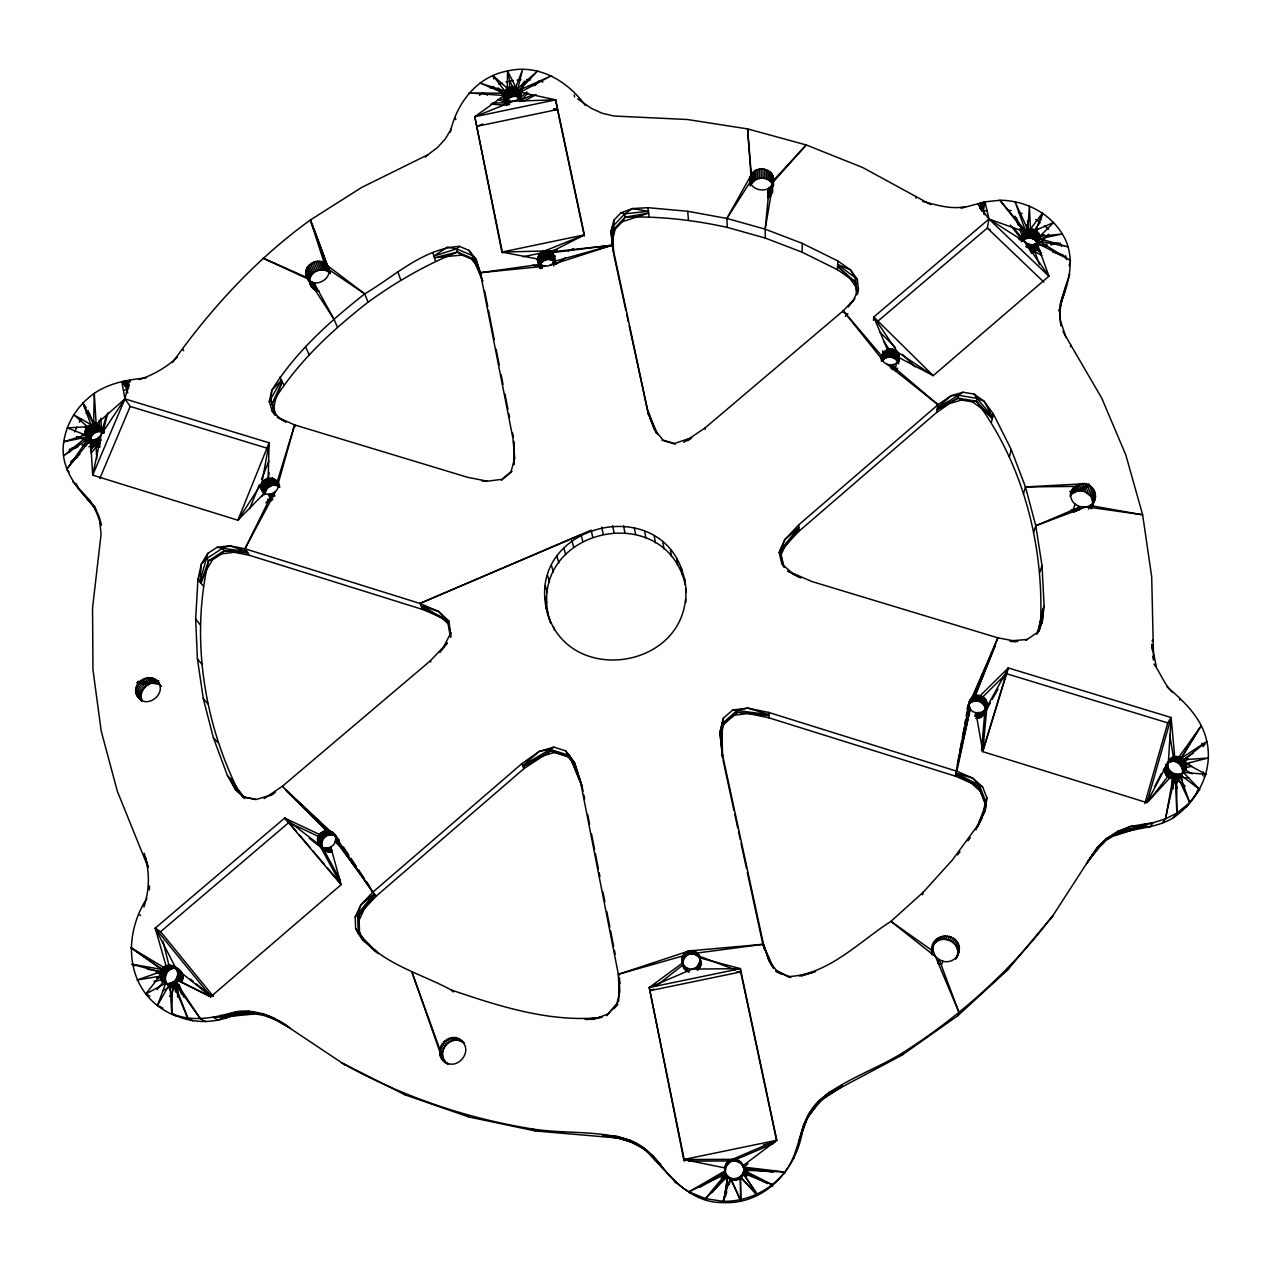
<?xml version="1.0" encoding="UTF-8"?>
<svg xmlns="http://www.w3.org/2000/svg" width="1272" height="1272" viewBox="0 0 1272 1272"><rect width="100%" height="100%" fill="white"/><g stroke="black" fill="none" stroke-linecap="round" stroke-linejoin="round"><path stroke-width="1.5" d="M514.365 463.056L513.538 440.716M613.931 220.199L612.865 248.724L611.021 231.027L613.931 220.199L621.07 212.726L632.423 208.56L648.02 207.686L687.723 211.279L726.884 218.45L765.188 229.183L802.298 243.381L837.882 260.983L850.459 269.839L857.312 279.236L858.409 289.189L857.567 293.8M619.21 985.721L619.226 978.136M933.934 943.299L931.915 954.731C926.588 927.24 970.457 932.678 956.655 957.434L958.881 952.108M961.123 208.258L984.989 201.835L999.935 200.261L1024.612 231.758C1017.218 239.708 1031.497 249.694 1037.841 241.982C1045.202 234.016 1030.94 224.063 1024.612 231.758L988.98 219.038L873.784 316.998L898.112 352.948L899.336 356.526L898.938 360.994M359.086 926.334L358.911 915.474L374.747 894.661L358.911 915.474L359.658 934.697L363.776 940.31M69.515 452.498L69.547 449.016M618.669 1001.716L618.908 979.329M621.07 212.726L624.775 213.823L648.434 211.311L632.423 208.56L624.775 213.823L612.913 226.273L613.502 252.19M539.853 268.249L537.833 259.011L501.883 252.063L474.774 116.706L513.729 101.076C520.2 100.393 523.158 90.805 516.909 87.625C505.604 82.442 500.071 96.434 506.32 105.274L506.526 101.855L509.388 98.023L509.643 80.867L507.528 70.993C476.952 76.511 456.648 103.175 450.288 132.224M522.013 100.838C520.057 96.02 513.316 95.002 509.388 98.023L507.274 88.261L507.528 70.993C538.453 63.568 567.837 81.026 585.406 105.576M513.634 464.55L513.983 442.179L514.142 464.216M856.644 294.77L855.245 281.923L837.596 266.214L849.887 278.473L856.676 287.806L855.245 281.923L837.405 269.68L802.107 252.19L802.298 243.381M94.748 506.797C77.433 489.466 59.482 468.16 63.775 441.766L86.401 437.139L89.31 439.381L93.11 440.017L98.659 447.283C91.012 446.885 83.682 437.568 85.415 430.063C88.674 421.096 102.316 422.908 103.97 432.687L99.121 431.462L93.587 424.101L94.287 393.334C109.583 382.904 128.17 379.628 146.201 377.927M88.976 446.885L91.997 444.421C87.975 439.222 92.983 431.51 99.121 431.462L99.375 420.014M765.299 238.071L765.188 229.183L773.138 182.071C776.747 169.16 755.902 163.802 750.957 175.345L726.884 218.45L727.298 227.402L765.299 238.071L802.107 252.19M783.202 566.12L780.165 552.907L784.84 546.149L798.673 531.505L798.848 524.732L938.005 404.703L950.995 395.767L962.999 392.237L974.05 394.066L984.162 401.3L993.368 413.972L1011.256 449.573L1025.471 486.938L1035.774 525.749L1042.038 565.643L1044.121 606.219L1042.245 622.024L1038.254 631.882L1036.68 633.122L1042.245 622.024L1043.215 608.732L1038.254 631.882L1025.932 640.309M272.574 477.493L272.367 485.316L267.692 487.844L261.984 496.398M630.276 1140.316L602.769 1135.435L616.856 1136.246L626.38 1139.251L646.51 1150.238L663.38 1168.761C650.135 1148.489 626.969 1137.009 603.087 1135.785L618.303 1138.043L631.596 1142.081L618.303 1138.043L535.433 1130.967L468.859 1116.975L405.148 1094.874L341.516 1062.724C400.966 1096.114 465.934 1118.358 533.238 1129.107C565.34 1134.02 599.16 1130.045 630.276 1140.316C656.082 1149.936 665.351 1179.16 688.947 1191.816L725.946 1173.833C730.223 1182.753 744.899 1178.413 743.754 1168.618C747.252 1180.655 727.171 1184.9 725.31 1172.434L725.787 1173.929C722.878 1168.412 725.899 1160.621 732.243 1159.444L776.842 1140.269L740.368 968.66L700.125 957.975C699.091 951.997 691.618 948.626 686.451 951.806L618.367 974.304L619.241 996.628M181.657 994.307L177.905 985.466L172.626 982.382L171.784 1013.53C188.224 1022.561 208.37 1023.642 226.13 1018.013C247.054 1010.016 271.143 1013.546 288.808 1027.379C273.019 1016.805 254.877 1008.267 235.352 1011.876C214.698 1017.727 192.39 1022.593 171.784 1013.53L169.923 983.399C176.299 982.27 180.052 973.97 176.093 968.66L155.2 928.147L284.642 818.071L319.431 834.4L323.358 838.725L321.784 842.605L322.102 846.707L340.212 880.001M177.587 997.057L177.905 985.466L179.114 984.671L183.947 997.328M577.583 98.85L591.48 108.422L602.022 113.192L613.772 116.006L687.468 119.52L747.57 128.901L750.957 175.345C744.406 189.544 769.528 196.317 773.138 182.071L806.225 144.944L862.654 167.506L930.786 204.633M699.934 1187.237L725.374 1172.466L725.994 1166.519L729.905 1162.115L773.328 1143.56M149.365 889.971L149.476 886.028M700.268 960.885L700.125 957.975L700.697 965.607L697.565 970.377L696.849 967.118L700.268 960.885L700.967 964.192M689.376 972.078C676.911 969.121 684.113 949.119 695.593 954.795L735.296 969.852M685.894 602.419L685.862 588.682L686.26 591.83M656.559 985.736L682.794 965.051L682.094 957.403L686.451 951.806L687.262 955.192L681.633 957.053M784.776 1173.499L784.824 1172.005C801.455 1151.001 798.466 1120.505 818.325 1101.425C842.843 1079.642 875.486 1069.847 903.041 1052.596C960.678 1015.994 1011.59 969.709 1053.041 915.411L1007.424 970.218L957.593 1015.851L901.928 1055.156L841.38 1087.353L821.378 1099.676L817.976 1103.54L828.581 1094.556L841.603 1086.463L821.378 1099.676L807.291 1117.706L803.284 1126.928L809.533 1114.336L807.291 1117.706L799.277 1140.666L802.775 1128.646C797.639 1168.173 765.521 1204.679 723.434 1202.565C687.341 1203.328 667.816 1171.687 644.952 1149.777M450.845 637.208L448.952 621.149L438.554 611.419L419.935 603.437L244.971 548.773L229.548 545.752L217.162 547.278L207.781 553.368L201.374 564.021L197.955 579.285L195.65 619.035L197.414 658.944L203.313 698.63L213.346 737.681L227.481 775.697L235.431 789.451L243.031 796.876L255.91 799.547L268.392 795.843L275.34 792.44M545.942 606.967L550.76 623.185C510.803 521.806 677.61 482.947 686.196 591.496M547.898 613.072C532.173 527.483 665.717 499.626 685.274 584.548L684.495 578.188M837.405 269.68L837.882 260.983M521.6 100.329L519.469 90.073L551.603 75.652L520.327 92.204L555.673 99.836L584.389 234.875L544.686 250.966C537.197 252.222 536.418 261.476 539.503 267.104M539.757 267.629C539.726 259.504 550.283 258.836 555.498 256.022M239.056 792.408C203.806 722.178 190.561 637.844 208.544 560.825L224.111 550.728L247.627 552.684L224.111 550.728L222.425 548.343L217.162 547.278M1060.323 304.421C1069.291 282.13 1076.192 255.91 1062.295 233.969C1049.241 212.647 1024.66 200.34 999.935 200.261L1025.55 230.9L1023.562 239.852L1022.624 240.694L1018.904 239.359M445.264 1061.516C435.581 1049.861 453.643 1032.705 464.471 1043.692C451.019 1024.596 426.851 1054.726 448.157 1064.282L442.29 1059.051M843.145 312.467L843.241 310.781L853.719 299.715L858.409 289.189M970.25 699.425L967.324 708.727C967.626 703.416 973.446 699.775 978.438 701.206L980.156 695.705L1008.314 667.943L1171.146 717.535L1168.396 761.769C1163.848 772.263 1181.609 779.816 1185.806 769.051C1190.322 758.573 1172.609 751.037 1168.396 761.769L1146.962 802.648L982.779 751.641L975.942 712.67C964.414 710.523 968.93 692.127 980.156 695.705C992.224 698.551 987.199 719.475 975.656 718.298M1013.402 227.672L1023.562 239.852L1025.836 238.611L1026.727 224.905M1025.836 238.611L1027.84 229.644L1029.398 206L1030.463 229.103L1028.428 238.071L1025.836 238.611L1016.264 217.766M855.245 281.923L855.468 278.775L850.459 269.839L837.692 264.481L857.312 279.236M335.554 837.437L339.354 841.73L339.036 845.864L335.236 841.603C339.688 824.192 309.589 830.441 319.431 844.878L341.119 884.676L210.961 996.58L175.902 979.44L210.691 996.994M793.855 1158.299L793.982 1156.661M337.43 327.158L333.868 318.986L307.951 278.966C299.015 267.804 318.477 254.432 326.809 265.148L364.73 293.864L368.037 302.211C331.435 330.8 296.471 363.172 272.335 403.224L273.401 409.187L275.929 397.913L282.273 381.791L272.335 403.224L276.135 415.562M309.509 281.255C309.398 271.111 324.01 265.8 330.418 273.687L310.352 220.008L361.709 187.413L427.901 154.739L437.552 147.472L445.343 138.886L451.258 128.965M981.539 750.766L984.735 713.147C986.929 708.297 983.51 702.335 978.438 701.206L1006.359 673.667L1008.314 667.943L985.864 708.949L981.587 712.384L975.942 712.67L974.813 716.263M986.818 797.719L985.18 810.566L976.991 827.229L985.18 810.566L986.818 797.719L982.636 786.891L972.635 778.067L956.846 771.23L768.733 712.447L747.825 708.107L732.736 709.999L723.434 718.124L719.92 732.513L722.671 758.239L722.178 753.231L763.486 944.253L768.972 960.662L773.265 968.056M277.36 417.216L294.627 424.928L277.121 482.104C282.543 491.898 264.989 499.864 261.332 489.211C257.914 477.191 277.805 473.884 279.586 486.302M269.187 472.882L265.18 493.679L260.935 486.715M873.482 320.321L873.784 316.998L933.203 375.653L1048.907 276.183L1036.887 242.841L1070.547 260.458L1038.62 240.996L1036.521 249.884L1031.258 253.319L1033.309 244.463M181.133 982.556C188.32 972.746 172.118 960.551 163.484 967.229C155.82 972.142 160.654 985.784 169.923 983.399L175.218 986.484L177.905 985.466M175.568 992.081L175.218 986.484C159.604 989.219 164.422 962.809 178.175 969.248M765.188 229.183L769.194 187.668L769.274 196.842L767.763 197.796L767.684 190.466M275.165 414.577L270.825 400.442L271.826 390.25C295.422 352.026 329.718 321.498 364.73 293.864C394.606 276.262 423.338 248.374 459.462 246.37L468.971 250.393L475.935 259.154L481.309 276.119L472.357 255.545L468.971 250.393M612.532 238.134L613.406 229.532L625.236 217.115L648.64 213.108L622.326 221.678L615.25 229.119L612.357 239.867M156.774 680.711C168.699 691.952 147.536 710.237 137.917 697.167C128.281 684.113 151.177 669.311 159.382 683.462M136.947 695.625L142.337 700.999C137.09 690.171 149.444 681.951 158.841 680.759M799.213 1141.366L799.388 1139.585M881.496 361.121C879.175 352.026 890.957 344.791 897.317 351.931L933.203 375.653L899.336 357.782C898.509 368.133 880.955 366.718 882.005 356.303L843.241 310.781L705.101 427.885L683.748 442.338M881.655 360.771L882.227 355.063M881.989 360.31L882.673 353.87M883.293 352.773L882.45 360.819C886.202 354.968 896.506 356.446 898.143 363.331L899.129 355.286M883.245 359.833L884.104 351.756M884.215 358.958L885.073 350.881M886.187 350.166L885.312 358.243L882.577 350.929M886.52 357.686L887.411 349.609L873.784 316.998M887.808 357.321L888.699 349.244M889.144 357.146L890.05 349.069M890.495 357.162L891.418 349.085M891.831 357.384L892.753 349.291M890.909 368.228L891.29 365.032L938.005 404.703L936.701 412.398L798.673 531.505M892.069 369.643L892.642 364.857M893.103 357.782L894.057 349.689M894.311 358.354L895.265 350.277M893.373 369.278L893.93 364.492M1040.48 624.202C1044.201 546.308 1023.388 464.216 976.403 401.205L958.086 398.152L937.226 409.33L958.086 398.152L958.627 395.29L962.999 392.237M895.393 359.101L896.363 351.024M894.391 370.311L894.773 367.115M896.267 363.204L895.313 371.185L897.698 368.212M897.317 351.931L896.347 359.992L883.627 341.087M915.904 198.257L916.11 196.413M897.142 361.01L898.112 352.948M897.746 362.138L898.716 354.077M898.509 363.824L899.336 356.526M807.291 1117.706L821.521 1098.881L829.026 1092.362L841.714 1086.002L818.325 1101.425M983.622 813.333L985.021 802.409L978.74 787.018L955.908 774.187L978.74 787.018L985.689 804.969L984.544 810.057M1061.118 325.68C1057.414 307.808 1064.044 290.89 1069.704 274.259M1092.489 854.848L1087.624 861.923L1101.457 844.195L1103.889 842.716L1094.429 852.017C1112.507 824.113 1148.521 833.701 1173.372 817.705L1176.854 813.126L1175.169 774.076L1171.719 778.989C1193.041 781.66 1178.556 749.78 1165.645 765.553L1169.858 759.416M1202.787 775.602L1203.328 772.025M1173.372 817.705C1197.62 801.185 1213.472 771.039 1206.842 741.481C1202.008 718.251 1184.359 701.667 1167.092 686.88M177.078 1016.36C126.691 997.82 120.331 939.483 146.821 898.445M1040.56 624.488L1041.116 620.863M1041.657 617.222L1042.77 609.972L1037.841 632.232M1033.627 532.586L1035.774 525.749L1086.272 506.812C1102.379 504.11 1094.842 479.56 1080.039 483.996L1025.471 486.938L1023.404 494.061M957.291 955.511C961.584 940.946 938.148 932.376 932.567 946.781M979.583 208.37L980.553 202.9M69.006 472.151L66.685 469.336L90.519 439.778L92.697 475.124L237.896 520.232L261.905 482.978L269.123 442.799L124.942 398.883L96.163 424.323L101.681 431.701L106.721 414.593M980.712 209.816L982.016 202.518M981.857 211.295L983.495 202.153M984.21 214.761L983.32 210.961L984.989 201.835L988.98 219.038L987.295 228.054L877.521 321.482M957.418 764.472L959.199 754.773M959.899 750.878L961.664 741.163M962.379 737.283L964.144 727.568M964.844 723.688L965.559 719.809M966.259 715.913L966.974 712.034M980.871 791.661L970.949 782.9L955.304 776.127L968.946 704.656L967.324 710.094L969.471 715.118M1162.083 823.461L1165.47 818.914L1173.77 773.615L1146.962 802.648L1171.146 717.535L1174.676 756.649L1171.242 761.705M222.425 548.343L246.736 551.38L229.548 545.752L222.425 548.343L206.811 558.456L201.374 564.021L199.879 581.813L207.781 553.368M1060.864 325.075L1059.449 309.716L1061.468 299.27L1064.6 290.97L1059.115 310.988M723.434 1202.565L727.822 1176.234L705.404 1198.606L688.947 1191.816L724.881 1170.956L725.374 1172.466M724.563 1196.825L727.822 1176.234M685.497 599.303C678.93 668.929 572.543 683.636 548.836 617.143M958.086 398.152L961.473 400.028L972.444 401.857L982.477 409.043L992.303 418.567L976.403 401.205L977.007 398.359L974.05 394.066M957.8 764.472L970.282 708.583L956.846 771.23M1093.443 853.464L1086.542 863.593L1097.227 847.724L1106.751 838.343L1117.865 831.236L1143.576 825.671L1165.47 818.914L1175.169 774.076M1021.432 241.521L1023.213 233.81M1021.845 241.664L1023.817 232.728M1024.612 231.758L1022.624 240.694L1010.397 225.049M1024.644 239.152L1026.647 230.184M269.267 401.602L271.826 390.25L281.478 380.249L269.267 401.602L272.208 411.174L274.832 415.054M1027.108 238.246L1029.128 229.278M1025.979 247.007L1026.774 243.461M1027.188 247.579L1027.983 244.033M1027.649 220.851L1028.428 238.071L1029.764 238.087L1031.815 229.119M1028.476 247.96L1029.287 244.415M1029.764 238.087L1031.099 238.277L1033.15 229.326M1029.398 249.932L1030.622 244.621M1041.514 252.937L1036.521 249.884C1039.351 245.909 1036.823 240.106 1032.371 238.659L1034.438 229.707M1030.336 251.713L1031.974 244.637M991.588 421.604L993.368 413.972M1044.28 234.62L1033.58 239.231L1035.647 230.264L1042.484 213.06L1030.463 229.103M1034.661 239.947L1036.744 230.995M1032.53 252.953L1034.597 244.097M1035.631 240.805L1037.714 231.87M98.469 425.325L101.41 429.109L101.617 432.798L92.697 475.124L124.942 398.883L129.283 380.376L130.332 381.918M143.911 907.031C149.714 889.494 149.905 870.811 144.102 853.242M1040.798 220.326L1042.07 214.889M1033.723 252.413L1035.79 243.54M1036.426 241.807L1038.524 232.856M1039.431 264.592L1034.804 251.713L1039.144 233.953M1035.742 250.854L1039.59 235.113M1037.109 248.803L1039.812 236.322L1053.645 222.536L1035.647 230.264M723.434 718.124L719.92 732.513L722.369 755.234L721.781 723.895L737.235 710.396L747.825 708.107L768.765 714.594L732.736 709.999M721.733 732.338L723.911 723.418L737.363 712.352L768.781 715.659M841.38 1087.353L841.937 1085.096M520.471 100.631L517.911 88.309L522.633 69.435L515.796 87.1L517.847 96.863L523.285 82.823M524.159 81.201L519.946 98.071L526.926 91.934M102.873 432.098L107.882 412.907M1009.332 456.95L1011.256 449.573M1069.132 265.721L1070.07 262.223M1063.201 296.09L1065.539 287.52M612.913 226.273L611.021 231.027L612.325 245.21L547.787 266.007L543.86 265.975L540.457 264.306L480.339 272.701L513.109 439.222L514.747 458.302L511.01 471.689L501.883 479.337L487.383 481.198L467.555 477.286L294.627 424.928L277.932 484.473L279.57 487.255M1144.816 803.57L1167.76 722.894L1171.146 717.535M1070.436 346.859L1070.913 345.221L1062.947 331.388M967.531 707.375L969.614 700.634M967.547 711.446L969.184 706.024M970.457 702.875L972.11 697.374M967.992 712.765L969.63 707.343M971.601 702.096L973.255 696.595M982.747 751.037L1006.359 673.667L1167.76 722.894M1008.314 667.943L982.779 751.641L986.945 706.437M974.209 701.111L975.894 695.609M975.608 700.936L977.309 695.434M977.039 700.967L978.74 695.466M712.05 1192.643L726.439 1175.312L725.946 1173.833L705.404 1198.606L722.925 1201.324L730.335 1177.936L740.924 1201.086L730.335 1177.936M725.135 1197.206L726.821 1191.864M729.079 1184.725L730.78 1179.367M979.79 701.667L981.523 696.166M976.228 716.502L977.373 712.924M981.062 702.319L982.795 696.817M977.087 718.33L978.804 712.956M982.207 703.146L983.972 697.66M978.486 718.155L980.219 712.781M983.208 704.132L984.989 698.646M922.454 894.773L923.297 892.165L952.315 860.063L977.691 825.433M979.838 717.758L981.587 712.384M984.051 705.26L985.832 699.775M981.11 717.17L982.859 711.795M984.703 706.485L986.484 701.031M982.254 716.39L984.019 711M985.148 707.788L986.929 702.351M983.256 715.452L985.037 710.046M985.387 709.156L987.167 703.702M984.099 714.355L987.167 705.086M1060.403 303.976L1064.123 292.687M1092.727 505.366L1091.312 508.689L1095.383 498.322M1039.812 572.162L1042.038 565.643M807.386 1116.975L799.309 1140.3L803.507 1125.02L809.803 1112.3M1070.277 494.267L1073.504 487.653L1080.039 483.996L1077.511 491.135L1072.391 493.504L1069.911 496.207M206.811 558.456L208.544 560.825L200.849 583.069L206.144 570.413L212.488 559.839L221.789 553.797L224.111 550.728M1071.04 494.76L1073.504 487.653M1072.391 493.504L1074.872 486.381L1025.471 486.938M1073.95 492.471L1076.43 485.332M1075.667 491.676L1078.179 484.521M1069.784 491.548L1079.435 490.881L1081.963 483.742M1075.508 508.736L1074.268 512.234L1072.662 511.137L1075.142 504.141C1070.674 500.707 1069.148 493.886 1072.376 489.116M376.385 951.679L362.218 939.658L355.635 928.528L355.19 916.937L357.575 914.139L360.866 904.869L372.632 892.34L521.806 763.677L539.28 751.386L553.861 747.109L565.595 750.862L574.531 762.659L581.797 785.54L569.458 755.489L549.933 749.256L539.28 751.386L522.697 765.649L553.861 747.109M1083.935 483.773L1081.375 490.928L1079.435 490.881M1089.373 485.427L1081.375 490.928L1083.315 491.231L1085.875 484.091M1076.637 511.344L1078.529 506.113L1075.142 504.141M1095.669 496.509L1093.014 503.569L1091.09 496.573L1085.175 491.835L1087.751 484.68M978.74 787.018L979.392 785.253L972.635 778.067L956.226 773.201L982.636 786.891M1041.863 612.436L1044.121 606.219M1079.149 510.199L1080.405 506.717L1086.272 506.812L1142.638 514.794L1151.685 576.741L1153.577 658.801M1086.924 492.677L1089.516 485.538M1088.514 493.775L1091.122 486.651M162.943 1008.251L157.537 1005.357L165.71 983.256L145.771 993.973L149.889 996.214M169.685 989.998L171.036 986.341L162.132 981.189M1089.913 495.078L1092.537 487.971M1091.09 496.573L1093.729 489.466M1091.996 498.211L1094.651 491.119M1088.562 508.975L1089.881 505.477L1142.638 514.794L1125.847 455.01L1101.775 398.231L1070.913 345.221M1092.632 499.944L1095.287 492.868M1090.136 507.925L1091.456 504.428M1092.982 501.756L1095.621 494.681M1090.835 508.403L1092.823 503.14M975.958 829.901L976.292 829.01M985.689 804.969L986.357 803.252L979.392 785.253M986.357 803.252L976.642 828.12L981.698 818.389M931.931 948.689L933.282 945.223M933.489 945.001L934.872 941.503M931.597 950.677L932.964 947.227M934.697 943.411L936.081 939.897M931.597 952.712L932.964 949.278M936.144 942.011L937.543 938.498M1033.58 239.231L1037.65 228.976M995.261 645.604L972.857 701.508L997.852 637.844L1017.807 641.597M937.798 940.883L939.213 937.337M249.694 508.641L259.281 484.855M261.476 479.369L268.853 461.068M939.626 940.008L941.057 936.478M335.236 841.603C333.439 848.265 323.597 850.666 319.431 844.878L284.642 818.071L341.119 884.676L330.768 847.025M550.267 265.117C558.726 261.364 553.288 248.279 544.686 250.966L501.883 252.063L584.389 234.875L550.983 251.951L552.795 260.633L555.959 264.258L565.42 257.771M941.566 939.452L943.013 935.906M943.586 939.197L945.048 935.651M945.637 939.261L947.115 935.715M1186.172 807.307L1195.982 794.221L1198.065 789.212M99.788 478.526L130.205 406.452L124.942 398.883L121.81 381.536L127.089 389.216L127.772 393.048M947.656 939.626L949.151 936.097M949.596 940.326L951.122 936.78M1038.079 632.597L1040.019 628.114L1036.855 634.41M800.788 578.013L792.774 573.624L781.819 563.941L779.195 552.557L784.888 539.487L798.848 524.732M780.611 555.88L784.84 546.149L798.752 528.818L780.165 552.907M901.928 1055.156L903.041 1052.596M951.424 941.296L952.951 937.766M958.245 954.032C955.892 959.851 948.96 962.999 942.997 961.266L941.534 964.605L937.766 962.936L939.181 959.581L890.925 921.373C858.854 941.9 828.056 975.083 787.956 976.578L777.128 971.458L768.972 960.662L763.486 944.253L692.063 950.645L692.827 954.032M953.078 942.536L954.62 939.022M995.197 645.572L969.455 703.813L997.852 637.844L812.124 581.606L787.829 571.096M954.525 944.015L956.083 940.501M955.733 945.684L957.307 942.202M956.655 947.529L958.245 944.047M957.291 949.469L958.881 946.018M957.609 951.488L959.199 948.038M957.609 953.523L959.199 950.089M955.733 959.215L957.307 955.828M451.051 632.629L442.608 648.768M355.19 916.937L360.866 904.869L374.048 893.882L357.575 914.139L358.307 933.409L377.084 952.362L371.456 947.735M358.863 920.578L364.492 908.606L376.146 896.188L524 768.574L550.649 751.1L570.11 757.317L574.515 764.647M779.195 552.557L784.888 539.487L798.784 527.451L780.165 550.49L784.093 567.519M74.523 431.939L76.908 427.058M448.952 621.149L421.127 605.901L438.554 611.419L448.3 621.833L441.4 617.492L422.924 609.574L249.376 555.276L244.971 548.773L272.081 493.806L273.734 496.573M977.612 826.625L981.746 818.421M1146.406 802.25L1149.952 795.493M1154.388 787.05L1161.479 773.535M1163.244 770.148L1167.982 763.089M244.971 548.773L275.499 491.628M1152.034 641.152L1152.671 639.959M984.735 713.147L990.379 702.86M992.255 699.425L997.9 689.122M1003.544 678.819L1006.359 673.667M957.593 1015.851L959.199 1012.957L939.181 959.581L942.997 961.266M157.537 1005.357L169.923 983.399M169.558 996.533L175.218 986.484M172.531 362.504C210.961 308.412 256.34 258.995 310.352 220.008L313.325 227.084M772.772 184.758C769.067 176.045 755.123 176.14 751.18 184.599L750.957 175.345M1193.184 753.167L1178.254 762.93L1196.714 732.577M1178.254 762.93L1201.388 725.581L1175.551 761.801L1179.033 756.76M1007.424 970.218L1009.475 966.927M1179.589 700.109L1180.289 699.012M622.326 221.678L625.236 217.115L624.775 213.823M726.884 218.45L750.21 181.896M1050.624 919.147L1089.261 859.395M1101.457 844.195L1106.751 838.343M124.942 398.883L100.011 436.328L96.958 438.92L93.11 440.017M1119.869 832.429L1142.94 826.577L1114.908 835.672L1120.966 830.791L1130.57 826.418L1153.084 822.634L1149.824 827.15L1143.576 825.671L1130.57 826.418L1117.865 831.236M1167.457 763.486L1170.86 758.446M1168.602 762.691L1172.021 757.651M1167.791 764.472L1164.421 769.465L1165.899 774.839L1170.335 778.512L1173.77 773.615M1169.874 762.087L1173.309 757.047M1164.452 770.848L1167.839 765.887M1164.723 772.231L1168.093 767.27M1172.673 761.515L1176.123 756.474M1165.2 773.567L1168.586 768.622M1177.586 756.506L1174.12 761.546L1169.668 734.485M1165.899 774.839L1169.286 769.894M1197.731 730.891L1199.56 728.236M1166.774 775.984L1170.176 771.055M1176.934 762.278L1180.432 757.222M1171.242 772.072L1148.568 801.249M1169.016 777.844L1172.45 772.931M1179.446 763.788L1182.96 758.748M1189.797 764.122L1180.496 764.79L1184.009 759.766L1206.842 741.481L1181.752 757.889M90.423 450.845L93.794 446.059L88.197 438.792L63.6 455.821L86.401 437.139M1181.386 765.935L1184.9 760.926M66.685 469.336L88.197 438.792M1173.213 788.863L1173.166 779.243L1176.616 774.33L1189.765 802.632L1176.854 813.126L1165.47 818.914M1182.07 767.207L1185.615 762.198M1174.612 779.275L1178.079 774.378M1192.405 773.869L1182.562 768.542L1186.092 763.55L1208.4 758.001L1184.009 759.766M1177.3 782.614L1176.043 779.1L1179.526 774.187L1199.639 789.435L1195.982 794.221M1182.833 769.926L1186.363 764.933M1141.668 828.374L1144.864 823.874M1177.411 778.702L1180.909 773.789M1182.865 771.309L1186.41 766.348M1178.683 778.098L1182.181 773.185M1182.674 772.692L1186.219 767.732M1182.515 780.118L1179.828 777.303L1185.806 769.051M1204.982 744.056L1203.137 746.648L1201.929 743.15M957.657 854.879L959.947 851.747M967.944 840.824L970.234 837.707M848.376 306.918L853.719 299.715M1028.428 238.071L1040.369 222.139L1035.503 219.515M852.542 301.607L854.911 298.475M1204.107 776.747L1205.967 774.282L1186.092 763.55M1102.506 842.589L1088.164 861.096L1097.227 847.724L1102.506 842.589L1120.966 830.791M96.163 424.323L94.287 393.334C78.244 404.735 66.653 422.161 63.775 441.766L85.272 434.976L92.824 445.311M79.309 422.177L81.583 419.267M86.146 413.464L88.42 410.57M145.771 993.973L159.7 976.26L165.074 979.392L157.028 989.648M439.905 652.488L447.156 643.314M91.107 453.214L96.084 447.044L84.938 432.544M723.911 723.418L721.955 725.819L722.464 756.236L721.86 750.671M333.026 832.667L336.841 836.992C333.01 833.287 326.252 834.384 323.358 838.725L288.871 822.507L284.642 818.071M769.274 196.842L771.707 194.33M447.219 643.012L430.254 660.899L282.336 786.303L264.147 798.593M606.712 1015.294L617.461 1003.067M606.585 1015.66L616.618 1004.689L619.83 991.556L619.146 979.138M613.947 1008.76L617.874 1004.292M773.471 180.417L806.225 144.944L747.57 128.901L752.054 183.136M845.323 316.378L847.915 313.627M527.912 93.063L521.504 99.82L532.125 95.05M535.623 84.954L539.471 80.899L542.953 82.044M519.469 90.073L537.595 71.009L517.911 88.309M722.925 1201.324C746.823 1201.786 770.005 1190.719 784.824 1172.005L743.563 1167.092L740.606 1161.829L735.216 1159.317L683.716 1159.523L649.245 987.517L682.348 963.143L681.951 961.743M264.417 493.091L237.896 520.232L269.123 442.799L268.201 478.288L272.367 485.316L276.31 485.379L279.681 487.16M265.864 502.838L268.63 500.007L270.984 501.025L269.314 498.258M1037.698 245.242L1048.669 234.286M425.309 157.156L427.901 154.739M923.297 892.165L890.925 921.373L933.282 951.313L959.199 1012.957M479.56 95.273L482.279 92.824L487.573 94.526M533.89 85.796L539.471 80.899M481.309 276.119L475.935 259.154L472.357 255.545L456.553 248.867L447.41 247.086L433.879 256.006L456.553 248.867L459.462 246.37M171.354 969.026L166.028 965.814L155.2 928.147L160.59 931.692L288.871 822.507L292.004 824.924M501.407 480.307L512.028 471.419M70.898 461.72L79.945 454.311M1180.496 764.79L1188.048 758.748M748.015 1163.753L743.452 1167.171L743.882 1168.634L773.09 1172.116M502.535 252.937L474.774 116.706L504.173 95.575L504.046 94.43M71.025 461.831L77.528 457.332M90.535 448.316L93.794 446.059M936.701 412.398L949.58 403.542L961.473 400.028M696.849 967.118L649.245 987.517L684.559 1161.129L683.716 1159.523L776.842 1140.269L743.134 1165.613L743.452 1167.171L740.956 1163.419L735.614 1160.923L688.422 1161.129M177.317 357.257C166.266 367.401 153.451 374.89 139.204 379.565M368.037 302.211C395.831 282.034 425.691 264.846 457.491 252.047L473.263 258.709L477.509 266.261M1077.511 491.135L1088.88 483.948M958.627 395.29L937.48 407.787L950.995 395.767L958.627 395.29L977.007 398.359L984.162 401.3L992.653 417.041L977.007 398.359M490.404 88.213L493.647 86.369M570.11 757.317L550.649 751.1L523.126 766.619L541.316 756.379L555.769 752.15M687.278 440.796L690.553 438.999M270.046 795.716L273.544 793.839M162.8 990.777L171.036 986.341M524.064 101.029L536.132 94.637M691.825 437.695L674.399 443.467L662.998 440.096L654.269 429.284L648.64 414.179L657.815 434.579M721.192 1177.856L726.439 1175.312M422.924 609.574L419.935 603.437L591.13 530.17L592.688 536.879M419.935 603.437L581.129 534.717L582.767 541.395M1035.774 525.749L1080.405 506.717L1078.529 506.113M653.999 989.075L650.389 990.602L740.702 971.903L740.368 968.66L690.012 969.105L685.926 967.626L682.348 963.143L683.207 966.434M568.028 250.95L573.402 248.771M482.676 124.052L477.159 126.262L557.422 109.535L555.673 99.836L511.169 101.235L506.59 99.47L504.173 95.575L468.939 92.888L504.11 93.269L506.749 105.465M608.716 1013.689L596.107 1018.506L586.917 1019.492M156.71 978.216L165.487 975.147L160.113 971.967L137.106 980.012L159.7 976.26M498.863 84.302L502.456 83.157M506.049 82.012L513.395 80.486M123.527 390.329L128.567 388.914M71.327 448.444L78.435 446.202M81.996 445.089L90.884 442.274L76.511 436.614M801.44 975.99L813.873 972.126M582.019 786.398L580.652 782.582L618.367 974.304L682.587 956.035L683.43 959.39M553.845 261.507L612.325 245.21L648.847 415.706M799.341 976.022L815.606 971.522M290.525 1028.46C272.192 1014.007 245.146 1006.406 223.22 1016.328L248.883 1011.256M208.544 560.825L212.488 559.839M1182.562 768.542L1191.769 766.253M462.022 255.068L457.491 252.047L434.436 257.739L462.022 255.068L471.451 259.059L477.207 266.309M613.406 229.532L615.25 229.119M1043.135 246.466L1046.888 245.671M1050.64 244.876L1058.129 243.302M474.774 116.706L555.673 99.836M523.126 256.769L557.39 249.63M649.245 987.517L740.368 968.66M688.406 1160.334L692.254 1159.539M763.407 1144.832L774.934 1142.447M71.423 448.634L77.036 447.474M82.648 446.329L86.385 445.566M601.751 1017.393C550.522 1022.895 499.196 1006.263 451.194 989.95C419.029 972.476 375.081 962.061 355.635 928.528M471.451 259.059L473.263 258.709L482.74 281.223L478.352 267.772L481.214 276.151M153.88 981.253L165.074 979.392M972.444 401.857L976.403 401.205M247.643 1013.116L224.19 1016.9L213.251 1017.33L218.196 1020.128L224.19 1016.9L253.51 1014.102L245.925 1012.067M585.12 1019.492L601.815 1017.171M536.911 259.901L549.154 259.488L552.795 260.633M763.486 944.253L697.279 952.998L700.824 961.314M137.869 681.299L158.952 684.193L153.737 678.692M319.431 844.878L325.346 850.968L331.976 852.224L328.096 848.011M733.133 715.357L748.095 713.481L768.829 717.79L955.304 776.127M613.406 252.222L612.325 245.21L552 252.667L553.813 261.348M221.789 553.797L234.08 552.271L249.376 555.276M1027.41 639.466L1010.604 640.865M591.13 1019.492L594.867 1019.047M550.983 251.951L612.325 245.21M983.32 210.961L987.04 210.58M1039.812 236.322L1062.295 233.969L1039.622 238.754L1068.035 246.816L1038.62 240.996M1039.558 245.051L1046.999 244.272M1050.704 243.874L1058.145 243.095M517.132 80.088L520.884 79.707M480.339 272.701L545.147 266.182M964.701 206.795C950.232 209.53 936.367 204.887 922.582 201.405M727.298 227.402C693.765 219.992 659.516 216.129 625.236 217.115M82.108 434.706L93.158 434.134L87.577 426.772L67.178 427.853L85.272 434.976M553.463 109.646L557.422 109.535L584.309 236.02M736.79 971.935L740.702 971.903L776.461 1140.11M492.693 102.841L506.272 103L497.702 99.359M767.445 1183.58L744.041 1171.671L743.723 1170.161L784.824 1172.005M744.041 1171.671L747.92 1171.846M481.738 480.88L487.383 481.198M490.785 104.097L504.38 105.131M1009.968 641.327L1015.485 641.803M1205.967 774.282L1183.342 772.39L1199.639 789.435M1179.828 777.303L1189.177 778.098M1007.488 210.278L1011.224 210.627M526.497 79.516L530.201 79.913M269.139 1016.598L266.389 1016.185L278.711 1020.971M532.3 265.228L539.821 266.436L537.897 257.803M310.765 286.025L314.264 289.603L319.256 291.209M134.8 965.861L132.002 964.256L161.449 969.344L166.807 972.539L147.345 969.169M255.831 799.357L243.031 796.876L229.358 777.621L235.431 789.451L244.908 797.417M136.597 682.571L147.981 684.781L142.655 679.28M1036.521 249.884L1040.401 250.648M1057.907 254.114L1063.742 255.275M683.716 1159.523L724.738 1167.903L725.231 1169.429M553.733 108.74L557.422 109.535M132.002 964.256L160.113 971.967M156.186 972.587L165.487 975.147M1052.532 251.92L1061.929 254.591M661.997 440.239L675.257 444.167M1018.443 212.424L1022.02 213.505M1031.099 238.277L1032.371 238.659M130.205 406.452L267.613 448.364M1083.315 491.231L1085.175 491.835M306.997 277.582L262.97 258.121L307.951 278.966C316.283 289.73 335.792 276.31 326.809 265.148M507.862 105.274L504.857 91.028L479.957 83.03L504.11 93.269M499.928 98.501L506.987 100.774L497.622 88.515M787.956 976.578L790.739 977.548M261.857 1013.355L274.291 1018.172M756.474 1193.899L742.943 1173.102L772.406 1184.757L772.47 1186.14M743.277 1174.597L746.918 1176.028M482.279 92.824L487.43 95.002M775.761 970.298L790.484 977.262M775.936 971.569L781.31 974.114M743.723 1170.161L772.406 1184.757M1034.804 251.713L1041.832 255.386M787.956 571.255L798.275 576.788M172.626 982.382L187.731 1018.029L192.899 1020.812M698.01 956.369L695.593 954.795L694.862 951.408M267.502 1015.549L287.933 1026.822M179.114 984.671L173.851 981.571L200.451 1018.824L205.508 1021.607M448.3 621.833L421.732 607.126L441.4 617.492L447.839 623.519M277.423 417.311L285.962 422.129M86.194 426.104L96.529 432.003L90.98 424.641L73.633 414.736L87.577 426.772M285.325 421.636L280.651 418.949L272.208 411.174M163.198 982.079L169.748 985.864M172.928 966.036L210.961 996.58L155.2 928.147M161.242 980.14L166.6 983.24M167.077 983.542L172.404 986.611M221.264 1015.199L226.13 1018.013M160.002 977.643L165.376 980.76M160.526 978.947L165.885 982.063M168.492 983.574L173.803 986.659M171.307 983.002L176.585 986.086M159.62 974.829L164.994 977.977M159.747 973.382L165.121 976.546M177.587 982.143L174.964 980.585L200.451 1018.824M160.685 970.616L166.044 973.796M176.665 978.184L181.896 981.3M162.387 968.215L167.729 971.426M177.237 976.817L182.453 979.965M161.449 969.344L130.714 947.529L168.826 970.441L163.484 967.229M130.714 947.529L166.807 972.539M164.708 966.418L170.035 969.646L162.943 941.169M177.587 975.401L182.818 978.55M177.73 973.97L182.945 977.119M167.411 965.4L172.722 968.628M177.635 972.539L182.866 975.703M168.842 965.225L174.121 968.453M176.808 969.852L182.039 973.032M177.333 971.156L182.548 974.336M171.625 965.543L180.417 970.822M170.241 965.273L175.52 968.501M176.093 968.66L181.324 971.856M988.98 219.038L1024.707 241.855L1048.907 276.183L988.98 219.038L977.643 203.759M990.506 230.121L987.295 228.054L1043.883 282.13M401.793 1092.696L405.148 1094.874M643.616 1148.648L646.955 1150.858M139.523 914.807L140.62 915.538M286.2 1025.725L345.364 1065.157M328.907 269.648L364.73 293.864M466.077 1114.987L468.859 1116.975M1176.043 779.1L1185.234 786.08M267.629 499.244L268.63 500.007M309.255 838.216L324.281 850.125M887.284 364.396L938.005 404.703M190.339 979.074L193.344 981.491M196.365 983.892L211.391 995.944M443.642 1060.562C455.471 1072.519 474.122 1052.039 461.672 1041.068M441.193 1057.334L444.182 1059.814M440.382 1055.442L443.387 1057.938M371.456 947.815L378.484 953.698L374.97 950.327M439.889 1053.455L442.879 1055.967M442.688 1053.932L439.699 1051.403L411.905 972.015L439.826 1049.336L442.815 1051.88M642.392 1146.931L653.204 1156.105L663.173 1168.459L646.51 1150.238M1044.503 225.669L1048.653 229.199M533.238 1129.107L535.433 1130.967M440.271 1047.301L443.26 1049.861M84.842 426.947L93.158 434.134M441.018 1045.346L443.992 1047.937M442.052 1043.533L445.025 1046.141M443.34 1041.911L446.313 1044.519M493.79 78.896L493.043 75.605L507.274 88.261M444.866 1040.496L447.823 1043.12M498.099 87.959L509.388 98.023M446.583 1039.335L449.525 1041.975M448.46 1038.461L451.369 1041.1M450.415 1037.888L453.325 1040.528M452.45 1037.634L455.328 1040.289M286.566 790.993L334.584 835.481L282.336 786.303L330.545 834.718L285.723 790.071M454.47 1037.714L457.332 1040.353M456.457 1038.095L459.303 1040.735M458.349 1038.795L461.18 1041.434M460.098 1039.796L462.913 1042.436M1071.263 509.818L1072.662 511.137M242.38 796.336L244.717 798.562L230.296 778.575L234.191 784.792M358.307 933.409L359.658 934.697L359.308 932.074L364.905 941.534M880.033 332.246L895.456 347.51M902.468 354.443L915.093 366.924M1153.927 664.016C1160.366 672.92 1164.15 683.875 1172.053 692.079M137.917 697.167L141.939 701.19M136.263 693.924L141.637 699.314M135.754 690.267L141.128 695.689M357.575 914.139L358.911 915.474M135.85 692.127L141.24 697.533M135.945 688.39L141.319 693.828M136.438 686.546L141.812 692M740.59 1199.83L740.225 1176.695L757.571 1195.505M227.481 775.697L232.156 780.467M137.201 684.781L142.575 690.235M740.225 1176.695L756.268 1194.169M138.235 683.128L143.593 688.597M139.523 681.649L144.865 687.134M141.001 680.345L146.328 685.847M144.436 678.469L149.746 683.986M146.312 677.944L151.591 683.446M148.22 677.69L153.499 683.207M150.128 677.738L155.375 683.255M158.952 683.62L161.544 686.355M151.972 678.071L157.219 683.589M155.343 679.582L159.254 683.7M213.346 737.681L218.116 742.737M451.194 989.95L453.118 991.985M323.915 847.899L327.826 852.097M318.159 842.462L322.102 846.707M322.627 847.422L326.538 851.636M318.7 843.718L325.346 850.968M317.714 839.727L321.673 843.988M325.298 848.154L329.194 852.351M317.825 841.11L321.784 845.371M317.825 838.327L321.784 842.605M326.697 848.201L330.577 852.399M318.159 836.944L322.102 841.237M318.7 835.64L322.643 839.933M329.48 847.613L332.04 850.427M72.902 481.643C83.841 494.951 98.437 506.542 101.108 524.668M369.246 886.489L335.554 840.22L376.146 896.188M320.337 833.303L324.265 837.628M321.403 832.333L325.33 836.674M322.611 831.554L326.522 835.879M203.313 698.63L208.147 703.988M323.915 830.95L327.81 835.291M94.621 506.622L85.383 496.287L96.02 509.563M325.282 830.552L329.162 834.893M329.448 830.68L333.296 835.02M328.081 830.409L331.944 834.766M335.665 838.82L339.465 843.098M331.944 831.808L335.776 836.149M602.133 1134.704L603.723 1136.516M197.414 658.944L202.264 664.62M288.871 822.507L296.503 831.506M299.047 834.512L310.511 848.027M313.055 851.032L324.519 864.547M327.063 867.552L341.071 884.072M81.965 492.137L87.641 499.022M160.59 931.692L213.442 996.533M195.65 619.035L200.483 625.013M843.241 310.781L882.609 360.008M96.354 510.04L84.238 494.903C93.508 502.678 97.467 514.222 101.092 525.32M197.955 579.285L202.757 585.565M85.001 433.784L94.891 446.647M493.043 75.605L504.857 91.028M85.415 430.063L91.028 437.393M85.081 431.288L90.678 438.617M91.791 440.001L97.356 447.251M86.687 427.774L92.268 435.119M95.718 439.476L100.138 445.28M85.955 428.871L91.552 436.217M94.43 439.842L99.963 447.108M96.958 438.92L100.265 443.292M565.595 750.862L574.531 762.659L581.336 784.49L569.458 755.489M567.423 755.87L574.07 764.663M89.74 425.182L95.305 432.56M88.595 425.897L94.176 433.259M98.103 438.204L100.297 441.114M99.121 437.33L101.331 440.239M92.268 424.276L97.801 431.637M94.891 424.117L100.409 431.494M99.454 426.072L104.225 432.401M97.372 424.737L103.875 433.243M90.98 424.641L82.823 403.049L86.178 407.565M123.289 381.234L127.502 387.388M742.943 1173.102L757.381 1194.201M126.278 380.741L129.426 385.352M124.783 380.98L128.997 387.117M662.744 1167.839L663.793 1169.366M674.478 1181.37L675.416 1182.785M343.392 846.961L348.846 855.166M351.024 858.441L356.494 866.645M358.672 869.937L364.126 878.141M366.32 881.417L369.596 886.346M372.632 892.34L335.22 836.102L339.02 840.394L338.479 839.138M236.147 787.893L239.072 792.551M688.947 1191.816L689.758 1193.136M261.03 487.987L264.417 493.552M261.332 489.211L264.719 494.76M261.046 485.443L265.291 492.423M261.905 482.978L266.118 489.974M268.09 494.331L271.445 499.864M261.38 484.187L265.61 491.167M270.777 494.172L272.431 496.939M182.691 349.116L183.645 350.722M262.604 481.865L266.834 488.861M269.441 494.363L272.765 499.88M264.512 479.957L268.71 486.969M263.479 480.848L267.692 487.844M265.657 479.226L269.855 486.238M273.321 493.25L274.975 496.016M266.897 478.67L271.079 485.681M270.872 478.145L275.022 485.173M269.537 478.113L273.703 485.141M273.401 478.781L277.535 485.793M272.176 478.367L276.31 485.379M275.563 480.148L279.268 486.047M274.545 479.369L278.663 486.397M656.209 432.75L648.211 411.126M333.868 318.986L313.786 282.511L317.491 290.922M270.825 400.442L272.335 403.224M294.627 424.928L295.422 426.422M705.404 1198.606L706.071 1199.862M279.856 377.132L283.879 384.875M430.254 660.899L430.842 662.044M507.528 70.993L515.796 87.1M509.643 80.867L517.847 96.863M93.762 421.016L99.121 431.462M82.823 403.049L93.587 424.101M76.002 483.36L78.641 488.607M305.487 346.811L309.287 354.777M1173.166 779.243L1177.236 788.004M1027.84 229.644L1014.992 201.66L1025.55 230.9M521.806 763.677L524 768.574M1060.005 242.904L1061.42 246.084M307.951 278.966L311.704 287.393M305.884 274.45L308.889 281.223M763.534 945.653L773.376 967.817M310.527 281.176L314.264 289.603M305.884 271.095L309.653 279.57M305.741 272.78L312.88 288.601M307.013 267.82L310.765 276.342M618.367 974.304L618.939 975.592M306.314 269.425L310.082 277.916M312.101 281.971L315.822 290.382M307.967 266.325L311.72 274.847M309.16 264.974L312.896 273.512M649.626 417.486L656.591 433.498M310.543 263.797L314.279 272.335M1059.449 309.716L1059.958 310.909M771.881 965.496L763.566 946.336L764.663 949.866M312.101 262.827L315.822 271.365M313.786 262.064L317.491 270.618M315.567 261.571L319.256 270.125M319.208 261.348L322.865 269.903M317.396 261.317L321.053 269.887M320.989 261.619L324.63 270.173M322.675 262.159L326.3 270.713M327.779 266.532L330.338 273.051M325.632 263.94L329.225 272.494M549.933 749.256L550.649 751.1M173.851 981.571L187.731 1018.029M89.088 412.351L96.529 432.003M329.75 271.89L314.057 228.849L327.858 271.493L324.233 262.938L310.352 220.008M1066 337.525L1061.023 322.436M1015.056 216.256L1018.331 225.335M1019.635 228.96L1023.562 239.852M1179.526 774.187L1189.765 802.632M148.109 867.345L117.39 791.407L101.204 731.034L92.951 669.597L92.554 607.984L101.06 534.272L99.884 522.331M397.786 271.667L400.839 280.174M724.69 1169.429L725.183 1170.956M726.805 1175.105L727.266 1176.568M432.766 252.524L435.533 261.173M553.368 626.746L554.322 629.735M725.008 1166.392L725.501 1167.935M544.766 596.457L546.722 602.658M729.015 1177.172L729.476 1178.635M725.517 1164.961L725.994 1166.519M545.322 585.867L547.262 592.148M726.233 1163.61L726.71 1165.184M547.58 575.485L549.504 581.845M578.983 776.508L581.67 785.444M537.961 260.204L541.22 267.74M731.75 1178.46L732.179 1179.891M145.342 857.089L148.172 866.582M727.139 1162.417L727.616 1163.991M456.553 248.867L457.491 252.047M551.492 565.547L553.384 571.987M728.22 1161.368L728.681 1162.958M733.213 1178.762L733.626 1180.193M556.961 556.293L558.806 562.796M472.357 255.545L473.263 258.709M734.723 1178.81L735.121 1180.241M729.46 1160.509L729.905 1162.115M563.846 547.946L565.627 554.513M730.812 1159.873L731.241 1161.479M736.202 1178.635L736.599 1180.066M455.328 117.755L455.837 119.679M309.653 282.909L310.066 284.515M732.243 1159.444L732.672 1161.05M737.649 1178.206L738.014 1179.653M571.955 540.695L573.688 547.326M682.969 964.462L683.811 967.738M681.76 960.296L682.619 963.62M683.78 965.671L684.622 968.946M681.824 958.834L682.667 962.173M684.781 966.736L685.608 969.995M733.721 1159.269L734.135 1160.875M682.094 957.403L682.937 960.758M685.926 967.626L686.753 970.886M687.214 968.326L688.025 971.585M683.287 954.763L684.129 958.134M739 1177.554L739.366 1179.001M684.177 953.618L685.02 956.989M735.216 1159.317L735.614 1160.923M685.242 952.617L686.069 956.003M1156.232 666.321L1151.701 644.22M687.77 951.186L688.565 954.572M736.695 1159.619L737.076 1161.225M741.322 1175.662L741.656 1177.125M689.17 950.772L689.949 954.175M738.11 1160.144L738.476 1161.749M690.601 950.597L691.38 954M739.414 1160.891L739.779 1162.481M742.228 1174.454L742.562 1175.916M538.644 255.449L540.552 264.115M538.167 256.594L540.711 268.599M504.396 92.125L507.003 104.463M540.123 253.414L542.031 262.08M539.296 254.384L541.204 263.05M693.494 950.915L694.242 954.302M541.475 265.021L542.238 268.456M601.704 527.133L603.167 533.874M505.493 90.01L507.639 99.757M507.592 100.154L508.434 104.034M541.093 252.572L543.001 261.237M543.414 251.331L545.291 260.013M542.206 251.872L544.098 260.537M506.304 89.072L508.434 98.819M508.705 100.695L509.547 104.558M697.915 966.116L698.614 969.391M740.606 1161.829L740.956 1163.419M613.66 253.955L625.808 310.161M626.651 314.041L628.336 321.8M629.163 325.68L648.434 414.847M723.084 760.179L733.944 810.439M734.787 814.303L737.712 827.849M738.539 831.713L740.225 839.441M741.051 843.304L746.489 868.442M747.316 872.306L763.2 945.78M509.531 87.068L511.63 96.831M698.805 964.955L699.505 968.246M544.686 250.966L546.547 259.647M508.355 87.593L510.47 97.356M512.044 86.544L514.142 96.306M741.64 1162.958L741.973 1164.532M545.99 250.791L547.85 259.472M743.452 1171.655L743.77 1173.166M510.772 86.719L512.87 96.481M696.134 952.108L696.865 955.495M548.598 250.997L550.442 259.695M513.332 86.544L515.414 96.322M699.505 963.683L700.204 966.974M547.31 250.807L549.154 259.488M553.177 262.589L553.908 266.039M698.28 954.064L698.996 957.434M699.998 962.316L700.697 965.607M742.482 1164.23L742.816 1165.788M549.838 251.395L551.666 260.076M514.588 86.734L516.655 96.497M518.769 89.135L521.329 101.474M552.891 253.541L555.021 263.813M699.107 955.256L699.807 958.627M516.909 87.625L518.96 97.388M519.008 97.769L519.819 101.649M519.994 91.107L522.077 101.124M554.147 255.608L555.959 264.258M553.606 254.527L555.657 264.353M699.727 956.576L700.999 962.745M743.882 1168.634L743.563 1167.092L744.072 1170.145M612.611 525.702L613.994 532.443M484.648 290.938L487.717 306.504M488.48 310.4L494.22 339.576M496.144 349.307L499.196 364.873M501.12 374.604L503.028 384.335M504.952 394.05L508.005 409.616M508.768 413.511L509.547 417.407M512.6 432.973L513.363 436.853M582.353 787.336L583.117 791.216M583.88 795.095L584.643 798.975M587.696 814.509L589.604 824.208M591.528 833.907L594.581 849.426M595.344 853.321L598.397 868.84M599.16 872.719L599.923 876.599M602.976 892.117L604.884 901.832M606.792 911.531L609.86 927.049M610.624 930.929L613.676 946.463M614.44 950.343L615.203 954.223M623.582 525.908L624.87 532.65M1065.682 255.656L1066.397 259.536M449 625.649L450.749 635.173M447.283 619.623L450.431 636.811M634.362 527.737L635.571 534.463M644.681 531.139L645.81 537.849M574.244 94.987L574.578 96.942M654.317 536.068L655.35 542.747M662.998 542.381L663.968 549.011M670.519 549.949L671.425 556.516M676.72 558.583L677.578 565.086M681.41 568.059L682.221 574.499M1151.844 646.287L1152.305 650.231M1153.004 656.145L1153.466 660.088M648.02 207.686L649.07 216.701M855.468 278.775L857.089 293.498M619.416 978.073L620.02 983.574M721.781 723.895L721.955 725.819L737.363 712.352L737.235 710.396M687.723 211.279L688.454 220.279M705.101 427.885L705.229 429.395M96.084 447.044L96.815 458.747M100.854 418.234L101.681 431.701M1171.798 780.928L1172.132 788.672M750.337 176.935L750.528 184.329M750.003 178.573L750.194 185.966M752.96 172.531L753.167 181.801M754.296 171.354L754.487 180.64M755.807 170.384L755.997 179.686M759.257 169.144L759.4 178.446M757.476 169.653L757.651 178.939M761.085 168.89L761.228 178.191M768.733 712.447L768.829 717.79M740.59 1178.158L740.908 1199.178M762.93 168.906L763.057 178.207M764.742 169.176L764.854 178.478M766.491 169.717L766.587 179.002M768.113 170.48L768.208 179.765M770.864 172.658L770.927 181.928M770.53 186.491L770.593 195.665M769.592 171.466L769.671 180.751M1176.616 774.33L1176.854 813.126M772.724 175.504L772.581 192.851M771.929 174.01L771.977 183.279M771.659 185.14L771.707 192.501M773.503 178.748L773.503 185.951M773.265 177.094L773.153 185.76"/></g></svg>
